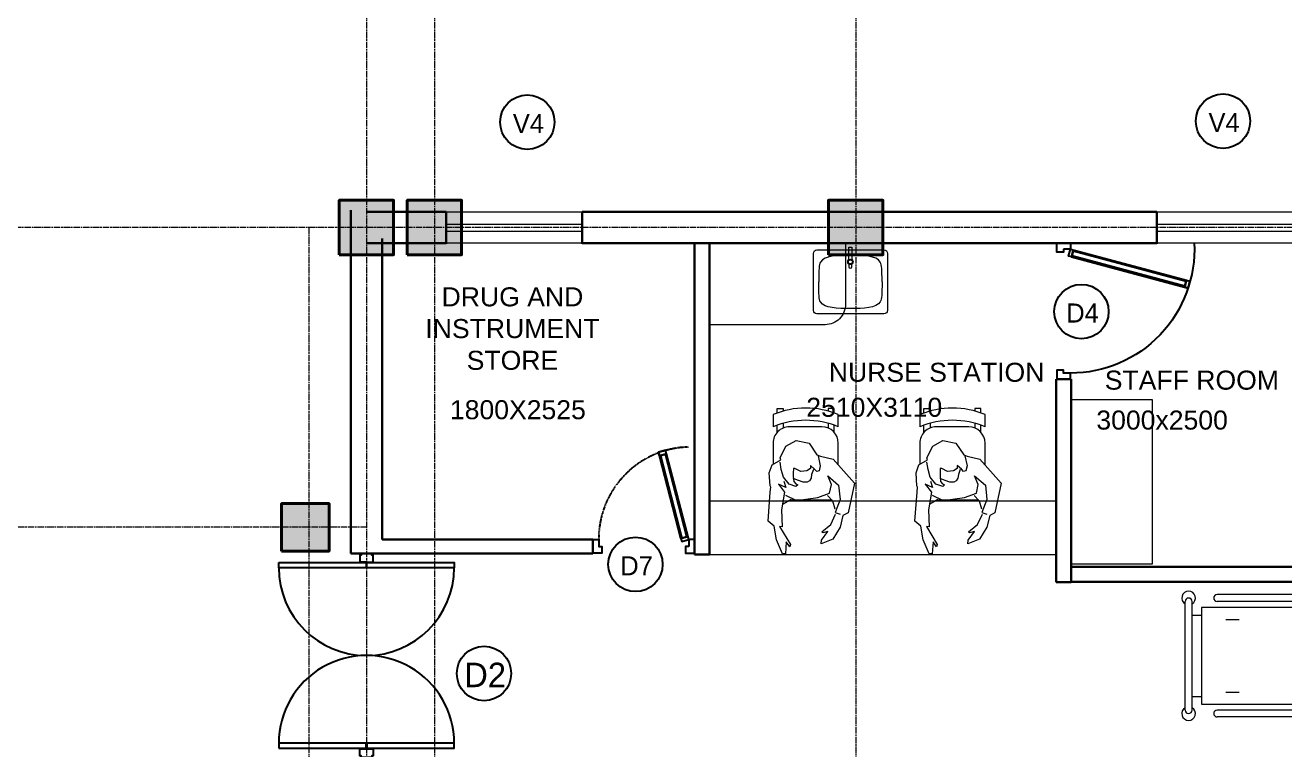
# Model space of a CAD drawing. Header units: inches. Extents: x -3071 to 2014935, y -37057 to 549694.
# Drawn here: x 1470038 to 1479307, y 422006 to 427335 of the extents above; entities that cross this region are included whole.
import ezdxf
from ezdxf.enums import TextEntityAlignment as Align

# ---------------------------------------------------------------- set-up
doc = ezdxf.new("R2010")
doc.units = ezdxf.units.IN
doc.header["$MEASUREMENT"] = 0
doc.linetypes.add('ACAD_ISO08W100', pattern=[36, 24, -3, 6, -3])
doc.linetypes.add('TRAZOS1', pattern=[0.15, 0.1, -0.05])
for name, color, linetype, lineweight in [('001-Archi- door window elevation', 92, 'Continuous', 25), ('001-Archi- Fixed Furniture', 38, 'Continuous', 0), ('001-Archi- Loose Furniture', 13, 'Continuous', 0), ('001-Archi-Opening Tags', 14, 'Continuous', 25), ('001-Archi-Sanitary', 130, 'Continuous', 5), ('002-Archi- Opening', 90, 'Continuous', 25), ('A .4 col', 5, 'Continuous', 40), ('A 0.13 dw', 3, 'Continuous', 13), ('cen', 50, 'ACAD_ISO08W100', 5), ('p1 walls stone outline', 4, 'Continuous', 30), ('text', 7, 'Continuous', 25)]:
    doc.layers.add(name, color=color, linetype=linetype, lineweight=lineweight)
doc.styles.add('AERIAL', font='arial.ttf', dxfattribs={"height": 10})
doc.styles.add('Archi 100', font='GOTHIC.TTF', dxfattribs={"height": 200})
doc.styles.add('CG', font='GOTHIC.TTF', dxfattribs={"height": 40})

# ---------------------------------------------------------------- blocks, each defined once
blk = doc.blocks.new('fvreff')
for p, q in [((1238609.3, 354207.3), (1237819.3, 354207.3)), ((1239479.6, 354207.3), (1238689.6, 354207.3)), ((1237584.7, 353357.3), (1237584.7, 354157.3)), ((1237584.7, 353357.3), (1237584.7, 354157.3)), ((1237634.7, 353357.3), (1237634.7, 354157.3)), ((1237634.7, 353357.3), (1237634.7, 354157.3)), ((1238609.3, 354157.3), (1237819.3, 354157.3)), ((1239479.6, 354157.3), (1238689.6, 354157.3)), ((1238732.1, 354112.3), (1239010.8, 353402.3)), ((1239010.8, 353402.3), (1239010.8, 354112.3)), ((1239534.7, 353357.3), (1239534.7, 354157.3)), ((1239584.7, 353357.3), (1239584.7, 354157.3)), ((1237639.7, 354057.3), (1237704.7, 354057.3)), ((1237882.5, 354025.1), (1237982.5, 354025.1)), ((1239406.8, 354025.1), (1239306.8, 354025.1)), ((1238644.7, 353882.3), (1238644.7, 353632.3)), ((1238794.7, 353757.3), (1238494.7, 353757.3)), ((1237634.7, 353457.3), (1237704.7, 353457.3)), ((1237882.5, 353489.6), (1237982.5, 353489.6)), ((1239406.8, 353489.6), (1239306.8, 353489.6)), ((1238609.3, 353357.3), (1237819.3, 353357.3)), ((1239479.6, 353357.3), (1238689.6, 353357.3)), ((1238609.3, 353307.3), (1237819.3, 353307.3)), ((1239479.6, 353307.3), (1238689.6, 353307.3)), ((1237584.7, 351219.3), (1237584.7, 350419.3)), ((1237584.7, 351219.3), (1237584.7, 350419.3)), ((1237634.7, 351219.3), (1237634.7, 350419.3)), ((1237634.7, 351219.3), (1237634.7, 350419.3)), ((1238609.3, 351269.3), (1237819.3, 351269.3)), ((1238609.3, 351219.3), (1237819.3, 351219.3)), ((1239479.6, 351269.3), (1238689.6, 351269.3)), ((1239479.6, 351219.3), (1238689.6, 351219.3)), ((1239534.7, 351219.3), (1239534.7, 350419.3)), ((1239584.7, 351219.3), (1239584.7, 350419.3)), ((1237634.7, 351119.3), (1237704.7, 351119.3)), ((1238732.1, 350464.3), (1239010.8, 351174.3)), ((1239010.8, 351174.3), (1239010.8, 350464.3)), ((1237882.5, 351087.1), (1237982.5, 351087.1)), ((1239406.8, 351087.1), (1239306.8, 351087.1)), ((1238644.7, 350694.3), (1238644.7, 350944.3)), ((1238794.7, 350819.3), (1238494.7, 350819.3)), ((1237639.7, 350519.3), (1237704.7, 350519.3)), ((1237882.5, 350551.6), (1237982.5, 350551.6)), ((1239406.8, 350551.6), (1239306.8, 350551.6)), ((1238609.3, 350419.3), (1237819.3, 350419.3)), ((1239479.6, 350419.3), (1238689.6, 350419.3)), ((1238609.3, 350369.3), (1237819.3, 350369.3)), ((1239479.6, 350369.3), (1238689.6, 350369.3)), ((1238609.3, 349019.3), (1237819.3, 349019.3)), ((1239479.6, 349019.3), (1238689.6, 349019.3)), ((1237584.7, 348969.3), (1237584.7, 348169.3)), ((1237584.7, 348969.3), (1237584.7, 348169.3)), ((1237634.7, 348969.3), (1237634.7, 348169.3)), ((1237634.7, 348969.3), (1237634.7, 348169.3)), ((1238609.3, 348969.3), (1237819.3, 348969.3)), ((1239479.6, 348969.3), (1238689.6, 348969.3)), ((1238732.1, 348214.3), (1239010.8, 348924.3)), ((1239010.8, 348924.3), (1239010.8, 348214.3)), ((1239534.7, 348969.3), (1239534.7, 348169.3)), ((1239584.7, 348969.3), (1239584.7, 348169.3)), ((1237634.7, 348869.3), (1237704.7, 348869.3)), ((1237882.5, 348837.1), (1237982.5, 348837.1)), ((1239406.8, 348837.1), (1239306.8, 348837.1)), ((1238644.7, 348444.3), (1238644.7, 348694.3)), ((1238794.7, 348569.3), (1238494.7, 348569.3)), ((1237639.7, 348269.3), (1237704.7, 348269.3)), ((1237882.5, 348301.6), (1237982.5, 348301.6)), ((1239406.8, 348301.6), (1239306.8, 348301.6)), ((1238609.3, 348169.3), (1237819.3, 348169.3)), ((1239479.6, 348169.3), (1238689.6, 348169.3)), ((1238609.3, 348119.3), (1237819.3, 348119.3)), ((1239479.6, 348119.3), (1238689.6, 348119.3))]:
    blk.add_line(p, q)
for points in [[(1239494.7, 354112.3), (1237704.7, 354112.3), (1237704.7, 353402.3), (1239494.7, 353402.3)], [(1239134.7, 353207.3), (1239134.7, 352607.3), (1239584.7, 352607.3), (1239584.7, 353207.3)], [(1239134.7, 351369.3), (1239134.7, 351969.3), (1239584.7, 351969.3), (1239584.7, 351369.3)], [(1239494.7, 350464.3), (1237704.7, 350464.3), (1237704.7, 351174.3), (1239494.7, 351174.3)], [(1239134.7, 349119.3), (1239134.7, 349719.3), (1239584.7, 349719.3), (1239584.7, 349119.3)], [(1239494.7, 348214.3), (1237704.7, 348214.3), (1237704.7, 348924.3), (1239494.7, 348924.3)]]:
    blk.add_lwpolyline(points, close=True)
for points in [[(1239134.7, 353182.3), (1239109.7, 353182.3), (1239109.7, 352632.3), (1239134.7, 352632.3)], [(1239134.7, 351394.3), (1239109.7, 351394.3), (1239109.7, 351944.3), (1239134.7, 351944.3)], [(1239134.7, 349144.3), (1239109.7, 349144.3), (1239109.7, 349694.3), (1239134.7, 349694.3)]]:
    blk.add_lwpolyline(points)
for centre in [(1238668.7, 352930.3), (1238668.7, 351646.3), (1238668.7, 349396.3)]:
    blk.add_circle(centre, 225)
for centre, radius, start, end in [((1237609.7, 354182.3), 50, 300, 240.00001), ((1237609.7, 354157.3), 25, 0, 180), ((1237609.7, 354157.3), 25, 0, 180), ((1237819.3, 354182.3), 25, 90, 270), ((1238609.3, 354182.3), 25, 270, 90), ((1238689.6, 354182.3), 25, 90, 270), ((1239479.6, 354182.3), 25, 270, 90), ((1239559.7, 354182.3), 50, 299.99999, 240), ((1239559.7, 354157.3), 25, 0, 180), ((1237609.7, 353332.3), 50, 119.99999, 60), ((1237609.7, 353357.3), 25, 180, 0), ((1237609.7, 353357.3), 25, 180, 0), ((1237819.3, 353332.3), 25, 90, 270), ((1238609.3, 353332.3), 25, 270, 90), ((1238689.6, 353332.3), 25, 90, 270), ((1239479.6, 353332.3), 25, 270, 90), ((1239559.7, 353332.3), 50, 120, 60.00001), ((1239559.7, 353357.3), 25, 180, 0), ((1237609.7, 351244.3), 50, 300, 240.00001), ((1237609.7, 351219.3), 25, 0, 180), ((1237609.7, 351219.3), 25, 0, 180), ((1237819.3, 351244.3), 25, 90, 270), ((1238609.3, 351244.3), 25, 270, 90), ((1238689.6, 351244.3), 25, 90, 270), ((1239479.6, 351244.3), 25, 270, 90), ((1239559.7, 351244.3), 50, 299.99999, 240), ((1239559.7, 351219.3), 25, 0, 180), ((1237609.7, 350394.3), 50, 119.99999, 60), ((1237609.7, 350419.3), 25, 180, 0), ((1237609.7, 350419.3), 25, 180, 0), ((1237819.3, 350394.3), 25, 90, 270), ((1238609.3, 350394.3), 25, 270, 90), ((1238689.6, 350394.3), 25, 90, 270), ((1239479.6, 350394.3), 25, 270, 90), ((1239559.7, 350394.3), 50, 120, 60.00001), ((1239559.7, 350419.3), 25, 180, 0), ((1237609.7, 348994.3), 50, 300, 240.00001), ((1237609.7, 348969.3), 25, 0, 180), ((1237609.7, 348969.3), 25, 0, 180), ((1237819.3, 348994.3), 25, 90, 270), ((1238609.3, 348994.3), 25, 270, 90), ((1238689.6, 348994.3), 25, 90, 270), ((1239479.6, 348994.3), 25, 270, 90), ((1239559.7, 348994.3), 50, 299.99999, 240), ((1239559.7, 348969.3), 25, 0, 180), ((1237609.7, 348144.3), 50, 119.99999, 60), ((1237609.7, 348169.3), 25, 180, 0), ((1237609.7, 348169.3), 25, 180, 0), ((1237819.3, 348144.3), 25, 90, 270), ((1238609.3, 348144.3), 25, 270, 90), ((1238689.6, 348144.3), 25, 90, 270), ((1239479.6, 348144.3), 25, 270, 90), ((1239559.7, 348144.3), 50, 120, 60.00001), ((1239559.7, 348169.3), 25, 180, 0)]:
    blk.add_arc(centre, radius, start, end)
blk = doc.blocks.new('nd4 plan')
for p, q in [((668.9, 920.8, 0), (720.4, 934.6, 0)), ((727.4, 908.4, 0), (720.4, 934.6, 0)), ((675.9, 894.6, 0), (668.9, 920.8, 0)), ((683.6, 896.7, 0), (675.9, 894.6, 0)), ((675.9, 894.6, 0), (898.7, 63.2)), ((898.7, 63.2), (675.9, 894.6, 0)), ((683.6, 896.7, 0), (719.7, 906.3, 0)), ((906.4, 65.3), (683.6, 896.7, 0)), ((719.7, 906.3, 0), (727.4, 908.4, 0)), ((942.5, 74.9), (719.7, 906.3, 0)), ((956.1, 55), (727.4, 908.4, 0)), ((950.2, 77), (898.7, 63.2)), ((898.7, 63.2), (904.6, 41.2)), ((904.6, 41.2), (956.1, 55)), ((906.4, 65.3), (942.5, 74.9))]:
    blk.add_line(p, q)
for points in [[(956.1, 5), (933.3, 5), (933.3, -45), (1000, -45), (1000, 55), (956.1, 55), (727.4, 908.4), (720.4, 934.6), (668.9, 920.8), (675.9, 894.6), (898.7, 63.2), (898.7, 63.2), (904.6, 41.2), (956.1, 55)], [(942.5, 74.9), (719.7, 906.3), (683.6, 896.7), (906.4, 65.3)], [(0, -45), (0, 55), (43.9, 55), (43.9, 5), (66.7, 5), (66.7, -45)]]:
    blk.add_lwpolyline(points, close=True)
blk.add_arc((956.1, 55), 912.2, 87.24167, 179.99994)
blk = doc.blocks.new('A$C0CDF5CFC')
for p, q in [((2.27, 2.72), (3.56, 4.18)), ((3.56, 4.18), (10.62, 3.64)), ((10.62, 3.64), (11.85, 3.54)), ((11.85, 3.54), (12.17, 3.7)), ((12.17, 3.7), (15.35, 3.88)), ((15.35, 3.88), (17.3, 3.17)), ((17.3, 3.17), (18.54, 1.04)), ((-4.5, 0.65), (-1.08, 2.13)), ((-4.45, -0.1), (-4.5, 0.65)), ((2.24, 1.34), (-2.24, -1.34)), ((-1.08, 2.13), (2.27, 2.72)), ((2.15, 0.7), (2.24, 1.34)), ((6.28, 0.85), (2.15, 0.7)), ((10.6, 0.12), (6.28, 0.85)), ((8.8, -1.45), (7.68, 0.48)), ((12.63, 1.64), (10.6, 0.12)), ((11.75, -0.18), (12.63, 1.64)), ((13.35, 0.3), (11.75, -0.18)), ((12.55, -0.96), (14.32, 0.38)), ((14.32, 0.38), (16.15, 0.93)), ((16.15, 0.93), (18.01, 1.2)), ((18.54, 1.04), (19.07, 1.22)), ((19.07, 1.22), (21.91, -0.2)), ((-1.55, -0.29), (-4.45, -0.1)), ((-2.75, -1.12), (-1.55, -0.29)), ((-2.24, -1.34), (-2.75, -1.12)), ((8.62, -2.68), (9.85, -0.16)), ((8.62, -2.68), (9.33, -7.99)), ((12, -2.67), (12.55, -0.96)), ((12.43, -3.09), (12, -2.67)), ((12.67, -2.6), (12.43, -3.09)), ((13.28, -2.12), (12.67, -2.6)), ((14.44, -2), (13.28, -2.12)), ((13.47, -3.27), (14.01, -2)), ((15.29, -2), (14.44, -2)), ((16.45, -2.06), (15.29, -2)), ((15.72, -3.82), (16.39, -2.42)), ((16.39, -2.42), (16.45, -2.06)), ((21.91, -0.2), (23.32, -2.68)), ((23.32, -2.68), (22.61, -5.87)), ((13.04, -5.41), (13.1, -4.43)), ((13.4, -5.96), (13.04, -5.41)), ((13.1, -4.43), (13.47, -3.27)), ((14.08, -6.38), (13.4, -5.96)), ((15.84, -5.29), (15.72, -3.82)), ((16.45, -6.2), (15.84, -5.29)), ((22.61, -5.87), (19.78, -7.82)), ((-0.91, -11.68), (-2.07, -8.82)), ((-2.07, -8.82), (-1.1, -8.94)), ((-1.1, -8.94), (0.98, -10.48)), ((0.67, -9.24), (0.91, -8.97)), ((0.98, -10.48), (0.67, -9.24)), ((0.91, -8.97), (2.72, -11.21)), ((9.33, -7.99), (10.4, -10.93)), ((14.93, -6.5), (14.08, -6.38)), ((16.15, -6.93), (14.93, -6.5)), ((15.66, -7.78), (16.27, -7.24)), ((15.84, -8.33), (15.66, -7.78)), ((17.12, -8.64), (15.84, -8.33)), ((16.27, -7.24), (17.18, -6.2)), ((17.18, -6.2), (16.45, -6.2)), ((19.56, -8.09), (17.12, -8.64)), ((19.43, -8.7), (18.71, -11.77)), ((19.78, -7.82), (19.43, -8.7)), ((2.07, -13.51), (-0.91, -11.68)), ((2.72, -11.21), (5.22, -12.39)), ((5.61, -12.25), (5.26, -13.49)), ((8.8, -13.49), (5.61, -12.25)), ((8.5, -11.63), (6.53, -12.21)), ((9.84, -10.36), (8.5, -11.63)), ((10.4, -10.93), (12.52, -11.36)), ((14.65, -10.47), (12.34, -13.13)), ((12.52, -11.36), (14.65, -10.47)), ((18.71, -11.77), (12.87, -17.03)), ((4.91, -14.2), (2.07, -13.51)), ((5.53, -15.43), (4.91, -14.2)), ((12.87, -17.03), (5.53, -15.43)), ((12.34, -13.13), (8.8, -13.49))]:
    blk.add_line(p, q)
blk = doc.blocks.new('rere')
for p, q in [((45745.14, -13523.14), (45745.14, -13520.14)), ((45746.14, -13518.64), (45747.64, -13518.64)), ((45746.14, -13519.75), (45746.14, -13518.64)), ((45747.64, -13518.64), (45747.64, -13519.28)), ((45758.64, -13518.64), (45758.64, -13519.28)), ((45760.14, -13518.64), (45758.64, -13518.64)), ((45760.14, -13519.75), (45760.14, -13518.64)), ((45761.14, -13520.14), (45761.14, -13523.14)), ((45746.14, -13524.49), (45746.14, -13522.75)), ((45747.64, -13522.28), (45747.64, -13523.43)), ((45749.14, -13523.14), (45757.14, -13523.14)), ((45758.64, -13522.28), (45758.64, -13523.43)), ((45760.14, -13524.49), (45760.14, -13522.75)), ((45745.14, -13532.5), (45745.14, -13527.14)), ((45761.14, -13527.14), (45761.14, -13532.36)), ((45746.54, -13541.34), (45757.35, -13541.34)), ((45746.67, -13541.16), (45757.04, -13541.16)), ((45757.04, -13541.16), (45746.67, -13541.16))]:
    blk.add_line(p, q)
at = {"extrusion": (0, 0, -1)}
for centre, major_axis, start_param, end_param in [((45753.14, -13539.34), (0, -20.8), 2.746797, 3.536388), ((45753.14, -13542.34), (0, -20.8), 2.746797, 3.536388), ((45749.14, -13527.14), (-2.83, -2.83), 0.785398, 2.356194), ((45757.14, -13527.14), (-2.83, -2.83), 2.356194, 3.926991)]:
    blk.add_ellipse(centre, major_axis=major_axis, ratio=1, start_param=start_param, end_param=end_param, dxfattribs=at)
at = {"xscale": -1, "rotation": 270}
blk.add_blockref('A$C0CDF5CFC', (45758.19, -13549.79), dxfattribs=at)
blk = doc.blocks.new('tap bib long body plan')
at = {"linetype": 'Continuous'}
blk.add_lwpolyline([(90.5, -10.5), (0, -10.5), (0, 10.5), (90.5, 10.5)], dxfattribs=at)
blk.add_lwpolyline([(125.6, 8.5), (146.5, 8.5, -1), (146.5, -8.5), (125.6, -8.5)], format="xyb", dxfattribs=at)
for radius in [20, 15]:
    blk.add_circle((107.5, 0), radius, dxfattribs=at)
blk = doc.blocks.new('*U75')
at = {"linetype": 'ByBlock'}
blk.add_line((272.1, 416.8), (272.1, 217.9), dxfattribs=at)
at = {"linetype": 'Continuous', "ltscale": 20}
blk.add_lwpolyline([(-247.1, 490), (247.1, 490, -0.414214), (272.1, 465), (272.1, 45, -0.414214), (247.1, 20), (-247.1, 20, -0.414214), (-272.1, 45), (-272.1, 465, -0.414214)], format="xyb", close=True, dxfattribs=at)
for points in [[(-232.9, 255), (-232.6, 347.2), (-232.9, 450), (-0.4, 450), (232.1, 450), (232.1, 350), (232.1, 255)], [(-232.9, 255), (-232.6, 162.8), (-232.9, 60), (-0.4, 60), (232.1, 60), (232.1, 160), (232.1, 255)]]:
    blk.add_open_spline(points, degree=3, knots=[342.783985, 342.783985, 342.783985, 342.783985, 446.898133, 685.56797, 924.237807, 1028.351955, 1028.351955, 1028.351955, 1028.351955], dxfattribs=at)
at = {"rotation": 90}
blk.add_blockref('tap bib long body plan', (0, 0), dxfattribs=at)
blk = doc.blocks.new('OT DOOR')
for points in [[(40, 1500), (40, 1488), (50, 1488), (50, 1437), (-10, 1437), (-10, 1437), (-50, 1437), (-50, 1488), (-40, 1488), (-40, 1500), (40, 1500)], [(40, 0), (40, 12), (50, 12), (50, 63), (-50, 63), (-50, 63), (-50, 63), (-50, 12), (-40, 12), (-40, 0), (40, 0)]]:
    blk.add_lwpolyline(points)
for points in [[(-1.6, 1432.6), (-644.5, 1432.6, 0.014338), (-645.6, 1395.6), (-1.6, 1395.6)], [(-0.6, 1432.9, 0.146678), (0.6, 1432.6), (0.6, 1395.6), (-0.6, 1395.6)], [(644.5, 1432.6), (1.6, 1432.6), (1.6, 1395.6), (645.6, 1395.6, 0.014338)], [(2.8, 1434.8, 0.146678), (2.5, 1436), (39.8, 1436), (39.8, 1434.8)], [(-1.6, 67.4), (-644.5, 67.4, -0.014338), (-645.6, 104.4), (-1.6, 104.4)], [(-0.6, 67.1, -0.146678), (0.6, 67.4), (0.6, 104.4), (-0.6, 104.4)], [(644.5, 67.4), (1.6, 67.4), (1.6, 104.4), (645.6, 104.4, -0.014338)], [(2.8, 65.2, -0.146678), (2.5, 64), (39.8, 64), (39.8, 65.2)]]:
    blk.add_lwpolyline(points, format="xyb", close=True)
for centre, radius in [((0.6, 1434.8), 2.22), ((0.6, 1434.8), 0.933), ((0.6, 65.2), 2.22), ((0.6, 65.2), 0.933)]:
    blk.add_circle(centre, radius)
for centre, start, end in [((0, 1395.6), 180, 0), ((0, 104.4), 0, 180)]:
    blk.add_arc(centre, 645.6, start, end)
blk = doc.blocks.new('window tag')
blk.add_circle((0, 0), 200)
at = {"style": 'Archi 100', "flags": 1}
for tag, p in [('WIDTH', (15, 174.5)), ('HEIGHT', (-4.5, -348.5))]:
    blk.add_attdef(tag, p, '', height=200, dxfattribs=at)
at = {"style": 'Archi 100'}
blk.add_attdef('SYMBOL', text='', height=200, dxfattribs=at).set_placement((8, -10.5), align=Align.MIDDLE_CENTER)
blk = doc.blocks.new('ffwef')
at = {"layer": 'A 0.13 dw'}
for points in [[(1184595.9, 368095.5), (1184595.9, 367865.5), (1183596.1, 367865.5), (1183596.1, 368095.5)], [(1183596.1, 367952.7), (1184595.9, 367952.7), (1184595.9, 368002.7), (1183596.1, 368002.7)]]:
    blk.add_lwpolyline(points, close=True, dxfattribs=at)
blk = doc.blocks.new('ed 17')
for p, q in [((95.4, -116.2), (43.9, -130)), ((43.9, -130), (207.7, -761.3)), ((49.8, -152), (101.3, -138.2)), ((93.6, -140.3), (57.5, -149.9)), ((57.5, -149.9), (215.4, -759.3)), ((93.6, -140.3), (251.5, -749.6)), ((101.3, -138.2), (95.4, -116.2)), ((259.2, -747.5), (101.3, -138.2)), ((101.3, -138.2), (259.2, -747.5)), ((215.4, -759.3), (207.7, -761.3)), ((207.7, -761.3), (214.7, -787.6)), ((266.2, -773.8), (214.7, -787.6)), ((251.5, -749.6), (215.4, -759.3)), ((251.5, -749.6), (259.2, -747.5)), ((259.2, -747.5), (266.2, -773.8))]:
    blk.add_line(p, q)
for points in [[(43.9, -80), (66.7, -80), (66.7, -30), (0, -30), (0, -130), (43.9, -130), (207.7, -761.3), (214.7, -787.6), (266.2, -773.8), (259.2, -747.5), (101.3, -138.2), (101.3, -138.2), (95.4, -116.2), (43.9, -130)], [(57.5, -149.9), (215.4, -759.3), (251.5, -749.6), (93.6, -140.3)]]:
    blk.add_lwpolyline(points, close=True)
at = {"elevation": 0}
blk.add_lwpolyline([(750, -30), (750, -130), (706.1, -130), (706.1, -80), (683.3, -80), (683.3, -30)], close=True, dxfattribs=at)
at = {"linetype": 'TRAZOS1'}
blk.add_arc((27.9, -133.1), 678.2, 271.35039, 0.26428, dxfattribs=at)

msp = doc.modelspace()

# ---------------------------------------------------------------- hatches: boundary and pattern name
at = {"layer": 'A .4 col', "linetype": 'Continuous'}
h = msp.add_hatch(color=256, dxfattribs=at)
h.dxf.hatch_style = 1
h.paths.add_polyline_path([(1472349.45, 425647.13), (1472749.45, 425647.13), (1472749.45, 426047.13), (1472349.45, 426047.13)])
h = msp.add_hatch(color=256, dxfattribs=at)
h.dxf.hatch_style = 1
h.paths.add_polyline_path([(1472849.45, 425647.13), (1473249.45, 425647.13), (1473249.45, 426047.13), (1472849.45, 426047.13)])
h = msp.add_hatch(color=256, dxfattribs=at)
h.dxf.hatch_style = 1
h.paths.add_polyline_path([(1475949.45, 425647.13), (1476349.45, 425647.13), (1476349.45, 426047.13), (1475949.45, 426047.13)])
h = msp.add_hatch(color=256, dxfattribs=at)
h.dxf.hatch_style = 1
h.paths.add_polyline_path([(1471924.6, 423467.13), (1472274.6, 423467.13), (1472274.6, 423817.13), (1471924.6, 423817.13)])

# ---------------------------------------------------------------- linework, layer by layer
at = {"layer": '001-Archi- Fixed Furniture', "elevation": 0}
msp.add_lwpolyline([(1476074.45, 425732.13), (1476074.45, 425282.13, -0.4142136), (1475924.45, 425132.13), (1475074.45, 425132.13), (1475074.45, 425732.13), (1476074.45, 425732.13)], format="xyb", dxfattribs=at)
at = {"layer": '001-Archi- Loose Furniture'}
msp.add_lwpolyline([(1477734.45, 423373.98), (1478334.45, 423373.98), (1478334.45, 424578.7), (1477734.45, 424578.7), (1477734.45, 423373.98)], dxfattribs=at)
at = {"layer": '001-Archi- Loose Furniture', "elevation": 0}
msp.add_lwpolyline([(1475074.45, 423443.26), (1477624.45, 423443.26), (1477624.45, 423835.18), (1475074.45, 423835.18), (1475074.45, 423581.41)], dxfattribs=at)
at = {"layer": 'A .4 col', "linetype": 'Continuous'}
for points in [[(1472349.45, 425647.13), (1472749.45, 425647.13), (1472749.45, 426047.13), (1472349.45, 426047.13)], [(1472849.45, 425647.13), (1473249.45, 425647.13), (1473249.45, 426047.13), (1472849.45, 426047.13)], [(1475949.45, 425647.13), (1476349.45, 425647.13), (1476349.45, 426047.13), (1475949.45, 426047.13)], [(1471924.6, 423467.13), (1472274.6, 423467.13), (1472274.6, 423817.13), (1471924.6, 423817.13)]]:
    msp.add_lwpolyline(points, close=True, dxfattribs=at)
at = {"layer": 'cen', "ltscale": 2}
for p, q in [((1472549.45, 437077.51), (1472549.45, 411992.49)), ((1473049.45, 437077.51), (1473049.45, 411992.49)), ((1476149.45, 437077.51), (1476149.45, 411992.49)), ((1491464.45, 425847.13), (1443784.45, 425847.13)), ((1472124.45, 425847.13), (1472124.45, 411992.49)), ((1472552.37, 423642.13), (1447334.81, 423642.13))]:
    msp.add_line(p, q, dxfattribs=at)
at = {"layer": 'p1 walls stone outline'}
for p, q in [((1472434.45, 425974.58), (1472434.45, 423449.74)), ((1473136.08, 425962.13), (1472549.45, 425962.13)), ((1473136.08, 425962.13), (1472809.45, 425962.13, 0)), ((1473136.08, 425727.19), (1473136.08, 425962.13)), ((1475186.95, 425962.13), (1474135.96, 425962.13)), ((1478366.62, 425962.13), (1474135.96, 425962.13, 0)), ((1474135.96, 425962.13), (1474135.96, 425727.19)), ((1478366.62, 425962.13), (1475186.95, 425962.13)), ((1478366.62, 425727.19), (1478366.62, 425962.13)), ((1472664.45, 425765.32), (1472664.45, 423553.26, 0)), ((1473136.08, 425732.13), (1472549.45, 425732.13)), ((1472809.45, 425732.13, 0), (1473136.08, 425732.13, 0)), ((1475186.95, 425732.13), (1474135.96, 425732.13)), ((1474135.96, 425732.13, 0), (1474964.45, 425732.13, 0)), ((1474964.45, 425732.13, 0), (1474964.45, 423443.26, 0)), ((1475074.45, 423443.26, 0), (1475074.45, 425732.13, 0)), ((1478366.62, 425732.13), (1475186.95, 425732.13)), ((1477734.45, 424732.13), (1477624.45, 424732.13)), ((1477624.45, 424732.13), (1477624.45, 423239.39, 0)), ((1477734.45, 423238.88), (1477734.45, 424732.13)), ((1474214.45, 423553.26, 0), (1472664.45, 423553.26, 0)), ((1474214.45, 423553.26, 0), (1474214.45, 423449.74, 0)), ((1472434.45, 423449.74), (1474214.45, 423449.74, 0)), ((1474964.45, 423443.26, 0), (1475074.45, 423443.26, 0)), ((1480735.99, 423350.86), (1477734.45, 423350.86)), ((1477624.45, 423238.88), (1477734.45, 423238.88)), ((1477734.45, 423240.86), (1480735.99, 423240.86))]:
    msp.add_line(p, q, dxfattribs=at)

# ---------------------------------------------------------------- block references
at = {"layer": '001-Archi- door window elevation', "color": 2}
for p in [(289540.02, 57866.63, 0), (294770.56, 57866.63)]:
    msp.add_blockref('ffwef', p, dxfattribs=at)
at = {"layer": '001-Archi- Loose Furniture', "xscale": -29.9999999992239, "yscale": 29.9999999992239, "zscale": 29.9999999992239}
for p in [(2848375.8, 830075.49, 0), (2849455.8, 830075.49, 0)]:
    msp.add_blockref('rere', p, dxfattribs=at)
at = {"layer": '001-Archi- Loose Furniture'}
msp.add_blockref('fvreff', (240989.72, 68939.99), dxfattribs=at)
at = {"layer": '001-Archi-Opening Tags'}
ref = msp.add_blockref('window tag', (1473733.21, 426621.86), dxfattribs=at)
ref.add_attrib('SYMBOL', 'V4', dxfattribs={"layer": '0', "height": 140, "style": 'CG'}).set_placement((1473741.21, 426611.36), align=Align.MIDDLE_CENTER)
ref = msp.add_blockref('window tag', (1478852.52, 426629.2), dxfattribs=at)
ref.add_attrib('SYMBOL', 'V4', dxfattribs={"layer": '0', "height": 140, "style": 'CG'}).set_placement((1478860.52, 426618.7), align=Align.MIDDLE_CENTER)
ref = msp.add_blockref('window tag', (1477810.86, 425228.67), dxfattribs=at)
ref.add_attrib('SYMBOL', 'D4', dxfattribs={"layer": '0', "height": 140, "style": 'CG'}).set_placement((1477818.86, 425218.17), align=Align.MIDDLE_CENTER)
ref = msp.add_blockref('window tag', (1474529.1, 423369.56), dxfattribs=at)
ref.add_attrib('SYMBOL', 'D7', dxfattribs={"layer": '0', "height": 140, "style": 'CG'}).set_placement((1474537.1, 423359.06), align=Align.MIDDLE_CENTER)
ref = msp.add_blockref('window tag', (1473414.6, 422567.09), dxfattribs=at)
ref.add_attrib('SYMBOL', 'D2', dxfattribs={"layer": '0', "height": 180, "style": 'CG'}).set_placement((1473422.6, 422556.59), align=Align.MIDDLE_CENTER)
at = {"layer": '001-Archi-Sanitary', "rotation": 180.0019849970499}
msp.add_blockref('*U75', (1476110.52, 425701.63, 0), dxfattribs=at)
at = {"layer": '002-Archi- Opening', "xscale": -1, "rotation": 270}
msp.add_blockref('nd4 plan', (1477674.45, 424732.13), dxfattribs=at)
at = {"layer": '002-Archi- Opening'}
for name, p, rotation in [('ed 17', (1474964.45, 423421.5), 180), ('OT DOOR', (1472549.45, 423449.74), 179.9999855143101)]:
    msp.add_blockref(name, p, dxfattribs=dict(at, rotation=rotation))

# ---------------------------------------------------------------- texts
at = {"layer": 'text', "char_height": 140, "attachment_point": 1, "style": 'AERIAL'}
for s, width, heights, insert in [('\\pxqc;DRUG AND INSTRUMENT STORE', 1339.6758, [0], (1472953.95, 425407.1)), ('\\pxqc;NURSE STATION', 2139.2399, [0], (1475675.18, 424852.32)), ('\\pxqc;STAFF ROOM', 2048.4999, [0], (1477599.01, 424794.53)), ('\\pxqc;1800X2525', 1416.6009, [1506.47], (1472955.24, 424577.03)), ('\\pxqc;2510X3110', 1416.6009, [1506.47], (1475577.87, 424594.93)), ('3000x2500', 1416.6009, [1506.47], (1477920.52, 424500.9))]:
    msp.add_mtext_dynamic_manual_height_columns(s, width=width, gutter_width=1000, heights=heights, dxfattribs=dict(at, insert=insert))

doc.saveas('drawing.dxf')
